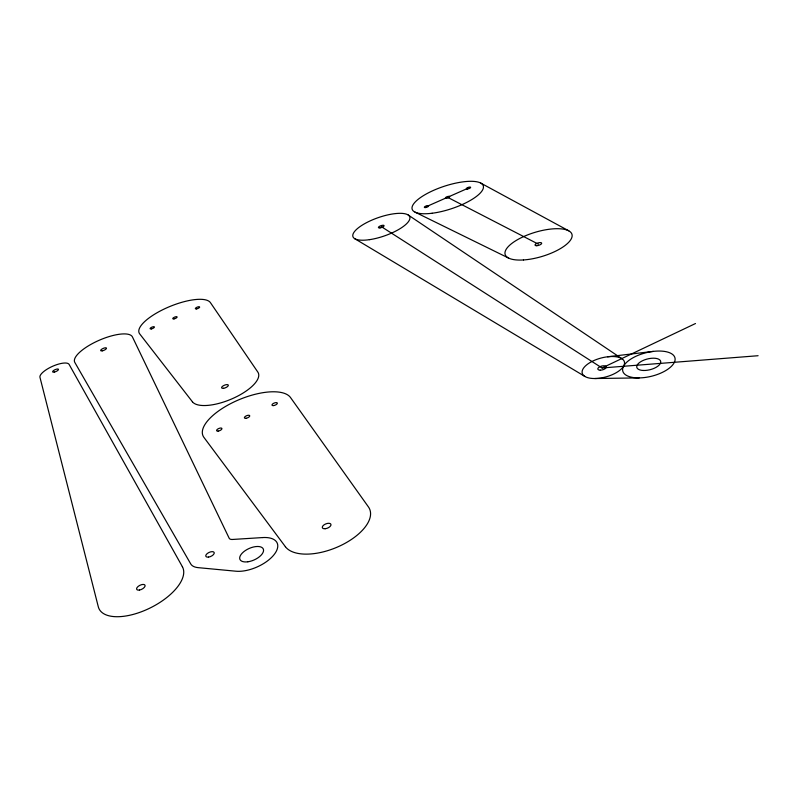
<?xml version="1.0" encoding="UTF-8"?>
<svg xmlns="http://www.w3.org/2000/svg" width="798" height="798" viewBox="0 0 798 798"><rect width="100%" height="100%" fill="white"/><g stroke="black" fill="none" stroke-linecap="round" stroke-linejoin="round"><path stroke-width="1.2" d="M381.254 226.592L602.041 367.968L695.487 323.529M426.461 206.612L468.506 188.019M607.567 356.796L653.323 351.389M602.041 367.968L758.1 355.718M595.019 378.521L639.238 377.903M415.04 212.138L508.725 258.123M447.548 197.286L538.351 244.148M480.755 183.081L568.794 230.831M354.741 238.692L584.954 376.486M408.217 215.001L622.061 358.791M262.702 537.563L232.537 539.458A6.763 3.202 -24.1 0 1 229.186 538.251L132.438 336.936A31.521 10.284 -23.4 0 0 98.762 340.457A31.521 10.284 -23.4 0 0 74.832 362.452L190.752 563.957A22.893 10.913 -24.8 0 0 198.143 567.647L236.008 571.218A27.96 13.686 -24.1 0 0 274.073 554.66A27.96 13.686 -24.1 0 0 262.702 537.563M192.428 401.793L139.7 333.883A38.773 12.708 -22.3 0 1 167.291 307.599A38.773 12.708 -22.3 0 1 210.413 302.622L257.834 372.087A36.06 13.795 -22.4 0 1 233.355 398.222A36.06 13.795 -22.4 0 1 192.428 401.793M285.385 546.7L203.919 437.384A47.86 19.471 -22.4 0 1 235.43 401.284A47.86 19.471 -22.4 0 1 290.542 397.574L368.417 506.9A46.294 22.883 -22.1 0 1 340.606 545.603A46.294 22.883 -22.1 0 1 285.385 546.7M182.373 566.69L69.107 364.397A15.96 5.177 -24.1 0 0 52.698 366.242A15.96 5.177 -24.1 0 0 39.96 377.304L98.294 606.759A46.693 22.025 -26.6 0 0 149.007 608.525A46.693 22.025 -26.6 0 0 182.373 566.69M432.107 213.246A37.426 11.79 -18.3 0 0 483.369 186.163A37.426 11.79 -18.3 0 0 427.738 193.186A37.426 11.79 -18.3 0 0 432.107 213.246M369.404 239.679A30.075 9.646 -19.2 0 0 409.803 217.036A30.075 9.646 -19.2 0 0 364.836 223.58A30.075 9.646 -19.2 0 0 369.404 239.679M523.468 259.949A34.883 12.549 -16.8 0 0 572.086 234.901A34.883 12.549 -16.8 0 0 520.126 238.273A34.883 12.549 -16.8 0 0 523.468 259.949M594.41 378.531A21.845 9.746 -15.2 0 0 624.465 362.083A21.845 9.746 -15.2 0 0 591.079 361.953A21.845 9.746 -15.2 0 0 594.41 378.531M636.904 377.873A26.913 12.07 -14.2 0 0 675.088 358.611A26.913 12.07 -14.2 0 0 634.59 356.935A26.913 12.07 -14.2 0 0 636.904 377.873M643.168 370.471A12.319 5.526 -14.2 0 0 660.734 361.703A12.319 5.526 -14.2 0 0 642.29 360.846A12.319 5.526 -14.2 0 0 643.168 370.471M600.226 370.172A4.369 1.945 -15.2 0 0 606.28 366.9A4.369 1.945 -15.2 0 0 599.647 366.831A4.369 1.945 -15.2 0 0 600.226 370.172M380.008 227.899A3.002 0.968 -19.2 0 0 384.097 225.644A3.002 0.968 -19.2 0 0 379.639 226.253A3.002 0.968 -19.2 0 0 380.008 227.899M536.785 245.704A3.491 1.257 -16.8 0 0 541.702 243.23A3.491 1.257 -16.8 0 0 536.565 243.51A3.491 1.257 -16.8 0 0 536.785 245.704M446.561 198.233A2.244 0.708 -18.3 0 0 449.683 196.627A2.244 0.708 -18.3 0 0 446.391 197.006A2.244 0.708 -18.3 0 0 446.561 198.233M467.548 188.956A2.244 0.698 -18 0 0 470.65 187.35A2.244 0.698 -18 0 0 467.329 187.749A2.244 0.698 -18 0 0 467.548 188.956M425.593 207.55A2.244 0.708 -18.6 0 0 428.596 205.894A2.244 0.708 -18.6 0 0 425.204 206.383A2.244 0.708 -18.6 0 0 425.593 207.55M247.869 561.792A12.798 6.264 -24.1 0 0 263.32 549.054A12.798 6.264 -24.1 0 0 243.659 551.797A12.798 6.264 -24.1 0 0 247.869 561.792M208.517 557.104A4.579 2.185 -24.8 0 0 214.193 552.565A4.579 2.185 -24.8 0 0 207.271 553.523A4.579 2.185 -24.8 0 0 208.517 557.104M102.373 350.821A3.152 1.027 -23.4 0 0 106.493 348.147A3.152 1.027 -23.4 0 0 101.895 349.085A3.152 1.027 -23.4 0 0 102.373 350.821M223.61 388.287A3.601 1.377 -22.4 0 0 228.328 385.155A3.601 1.377 -22.4 0 0 222.981 385.963A3.601 1.377 -22.4 0 0 223.61 388.287M174.004 318.881A2.324 0.758 -22.3 0 0 177.116 316.966A2.324 0.758 -22.3 0 0 173.725 317.564A2.324 0.758 -22.3 0 0 174.004 318.881M196.587 308.886A2.314 0.758 -22 0 0 199.66 306.991A2.314 0.758 -22 0 0 196.258 307.609A2.314 0.758 -22 0 0 196.587 308.886M151.421 328.896A2.334 0.768 -22.7 0 0 154.413 326.941A2.334 0.768 -22.7 0 0 150.942 327.659A2.334 0.768 -22.7 0 0 151.421 328.896M325.165 528.735A4.628 2.284 -22.1 0 0 330.941 524.316A4.628 2.284 -22.1 0 0 323.808 525.014A4.628 2.284 -22.1 0 0 325.165 528.735M246.013 418.282A2.873 1.167 -22.4 0 0 249.734 415.748A2.873 1.167 -22.4 0 0 245.445 416.337A2.873 1.167 -22.4 0 0 246.013 418.282M273.674 405.574A2.853 1.157 -21.8 0 0 277.325 403.06A2.853 1.157 -21.8 0 0 273.006 403.678A2.853 1.157 -21.8 0 0 273.674 405.574M218.153 431.09A2.883 1.177 -22.9 0 0 221.934 428.516A2.883 1.177 -22.9 0 0 217.674 429.095A2.883 1.177 -22.9 0 0 218.153 431.09M54.424 372.067A3.192 1.037 -24.1 0 0 58.463 369.294A3.192 1.037 -24.1 0 0 53.755 370.402A3.192 1.037 -24.1 0 0 54.424 372.067M139.441 590.061A4.668 2.204 -26.6 0 0 145.046 585.273A4.668 2.204 -26.6 0 0 138.024 586.52A4.668 2.204 -26.6 0 0 139.441 590.061"/></g></svg>
